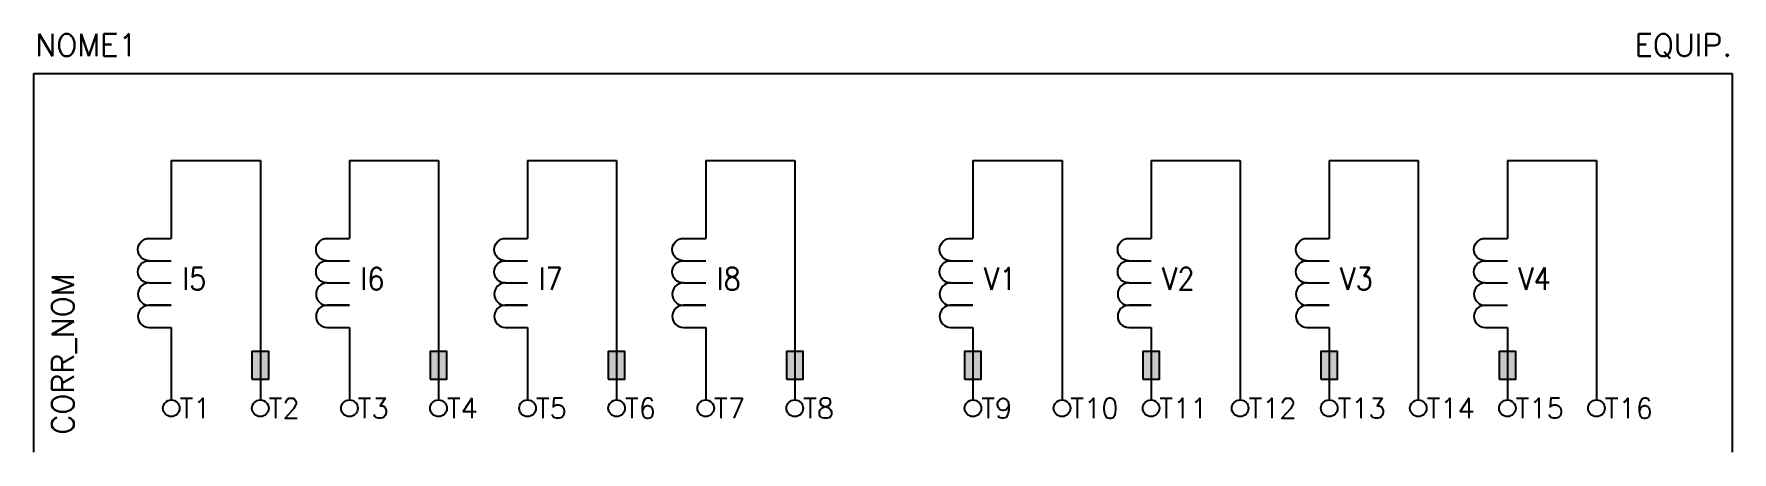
# Model space of a CAD drawing. Extents: x 392 to 545, y 200 to 237.
import ezdxf
from ezdxf.enums import TextEntityAlignment as Align

# ---------------------------------------------------------------- set-up
doc = ezdxf.new("R2010")
doc.units = 0
doc.header["$MEASUREMENT"] = 0
doc.layers.get('0').update_dxf_attribs({"linetype": 'CONTINUOUS'})
doc.styles.add('ROMANS', font='romans.shx')

# ---------------------------------------------------------------- blocks, each defined once
blk = doc.blocks.new('RETANG')
at = {"color": 0}
blk.add_lwpolyline([(2.5, 0), (2.5, 1.5), (0, 1.5), (0, 0)], close=True, dxfattribs=at)
blk.add_solid([(0, 0), (0, 1.5), (2.5, 0), (2.5, 1.5)], dxfattribs=at)

msp = doc.modelspace()

# ---------------------------------------------------------------- linework, layer by layer
at = {"color": 0}
for p, q in [((392.34, 233.9), (544.85, 233.9)), ((392.34, 199.9), (392.34, 233.9)), ((544.85, 233.9), (544.85, 199.9)), ((404.67, 226.08), (412.67, 226.08)), ((404.67, 226.08), (404.67, 219.08)), ((412.67, 226.08), (412.67, 204.58)), ((420.67, 226.08), (428.67, 226.08)), ((420.67, 226.08), (420.67, 219.08)), ((428.67, 226.08), (428.67, 204.58)), ((436.67, 226.08), (444.67, 226.08)), ((436.67, 226.08), (436.67, 219.08)), ((444.67, 226.08), (444.67, 204.58)), ((452.67, 226.08), (460.67, 226.08)), ((452.67, 226.08), (452.67, 219.08)), ((460.67, 226.08), (460.67, 204.58)), ((476.67, 226.08), (476.67, 219.08)), ((476.67, 226.08), (484.67, 226.08)), ((484.67, 226.08), (484.67, 204.58)), ((492.67, 226.08), (492.67, 219.08)), ((492.67, 226.08), (500.67, 226.08)), ((500.67, 226.08), (500.67, 204.58)), ((508.67, 226.08), (508.67, 219.08)), ((508.67, 226.08), (516.67, 226.08)), ((516.67, 226.08), (516.67, 204.58)), ((524.67, 226.08), (524.67, 219.08)), ((524.67, 226.08), (532.67, 226.08)), ((532.67, 226.08), (532.67, 204.58)), ((404.67, 211.08), (404.67, 204.58)), ((420.67, 211.08), (420.67, 204.58)), ((436.67, 211.08), (436.67, 204.58)), ((452.67, 211.08), (452.67, 204.58)), ((476.67, 211.08), (476.67, 204.58)), ((492.67, 211.08), (492.67, 204.58)), ((508.67, 211.08), (508.67, 204.58)), ((524.67, 211.08), (524.67, 204.58))]:
    msp.add_line(p, q, dxfattribs=at)
for p, q in [((402.67, 219.08), (404.67, 219.08)), ((418.67, 219.08), (420.67, 219.08)), ((434.67, 219.08), (436.67, 219.08)), ((450.67, 219.08), (452.67, 219.08)), ((474.67, 219.08), (476.67, 219.08)), ((490.67, 219.08), (492.67, 219.08)), ((506.67, 219.08), (508.67, 219.08)), ((522.67, 219.08), (524.67, 219.08)), ((402.67, 217.08), (404.67, 217.08)), ((418.67, 217.08), (420.67, 217.08)), ((434.67, 217.08), (436.67, 217.08)), ((450.67, 217.08), (452.67, 217.08)), ((474.67, 217.08), (476.67, 217.08)), ((490.67, 217.08), (492.67, 217.08)), ((506.67, 217.08), (508.67, 217.08)), ((522.67, 217.08), (524.67, 217.08)), ((402.67, 215.08), (404.67, 215.08)), ((402.67, 215.08), (404.67, 215.08)), ((418.67, 215.08), (420.67, 215.08)), ((418.67, 215.08), (420.67, 215.08)), ((434.67, 215.08), (436.67, 215.08)), ((434.67, 215.08), (436.67, 215.08)), ((450.67, 215.08), (452.67, 215.08)), ((450.67, 215.08), (452.67, 215.08)), ((474.67, 215.08), (476.67, 215.08)), ((474.67, 215.08), (476.67, 215.08)), ((490.67, 215.08), (492.67, 215.08)), ((490.67, 215.08), (492.67, 215.08)), ((506.67, 215.08), (508.67, 215.08)), ((506.67, 215.08), (508.67, 215.08)), ((522.67, 215.08), (524.67, 215.08)), ((522.67, 215.08), (524.67, 215.08)), ((404.67, 213.08), (402.67, 213.08)), ((402.67, 213.08), (404.67, 213.08)), ((418.67, 213.08), (420.67, 213.08)), ((420.67, 213.08), (418.67, 213.08)), ((434.67, 213.08), (436.67, 213.08)), ((436.67, 213.08), (434.67, 213.08)), ((450.67, 213.08), (452.67, 213.08)), ((452.67, 213.08), (450.67, 213.08)), ((474.67, 213.08), (476.67, 213.08)), ((476.67, 213.08), (474.67, 213.08)), ((492.67, 213.08), (490.67, 213.08)), ((490.67, 213.08), (492.67, 213.08)), ((508.67, 213.08), (506.67, 213.08)), ((506.67, 213.08), (508.67, 213.08)), ((522.67, 213.08), (524.67, 213.08)), ((522.67, 213.08), (524.67, 213.08)), ((402.67, 211.08), (404.67, 211.08)), ((418.67, 211.08), (420.67, 211.08)), ((434.67, 211.08), (436.67, 211.08)), ((450.67, 211.08), (452.67, 211.08)), ((474.67, 211.08), (476.67, 211.08)), ((490.67, 211.08), (492.67, 211.08)), ((506.67, 211.08), (508.67, 211.08)), ((522.67, 211.08), (524.67, 211.08))]:
    msp.add_line(p, q)
for points in [[(402.67, 217.08, -1), (402.67, 219.08), (404.67, 219.08)], [(418.67, 217.08, -1), (418.67, 219.08), (420.67, 219.08)], [(434.67, 217.08, -1), (434.67, 219.08), (436.67, 219.08)], [(450.67, 217.08, -1), (450.67, 219.08), (452.67, 219.08)], [(474.67, 217.08, -1), (474.67, 219.08), (476.67, 219.08)], [(490.67, 217.08, -1), (490.67, 219.08), (492.67, 219.08)], [(506.67, 217.08, -1), (506.67, 219.08), (508.67, 219.08)], [(522.67, 217.08, -1), (522.67, 219.08), (524.67, 219.08)], [(402.67, 215.08, -1), (402.67, 217.08), (404.67, 217.08)], [(418.67, 215.08, -1), (418.67, 217.08), (420.67, 217.08)], [(434.67, 215.08, -1), (434.67, 217.08), (436.67, 217.08)], [(450.67, 215.08, -1), (450.67, 217.08), (452.67, 217.08)], [(474.67, 215.08, -1), (474.67, 217.08), (476.67, 217.08)], [(490.67, 215.08, -1), (490.67, 217.08), (492.67, 217.08)], [(506.67, 215.08, -1), (506.67, 217.08), (508.67, 217.08)], [(522.67, 215.08, -1), (522.67, 217.08), (524.67, 217.08)], [(402.67, 213.08, 1), (402.67, 211.08), (404.67, 211.08)], [(418.67, 213.08, 1), (418.67, 211.08), (420.67, 211.08)], [(434.67, 213.08, 1), (434.67, 211.08), (436.67, 211.08)], [(450.67, 213.08, 1), (450.67, 211.08), (452.67, 211.08)], [(474.67, 213.08, 1), (474.67, 211.08), (476.67, 211.08)], [(490.67, 213.08, 1), (490.67, 211.08), (492.67, 211.08)], [(506.67, 213.08, 1), (506.67, 211.08), (508.67, 211.08)], [(522.67, 213.08, 1), (522.67, 211.08), (524.67, 211.08)]]:
    msp.add_lwpolyline(points, format="xyb")
for centre in [(404.67, 203.83), (412.67, 203.83), (420.67, 203.83), (428.67, 203.83), (436.67, 203.83), (444.67, 203.83), (452.67, 203.83), (460.67, 203.83), (476.67, 203.83), (484.67, 203.83), (492.67, 203.83), (500.67, 203.83), (508.67, 203.83), (516.67, 203.83), (524.67, 203.83), (532.67, 203.83)]:
    msp.add_circle(centre, 0.75, dxfattribs=at)
for centre in [(402.67, 214.08), (418.67, 214.08), (434.67, 214.08), (450.67, 214.08), (474.67, 214.08), (490.67, 214.08), (506.67, 214.08), (522.67, 214.08)]:
    msp.add_arc(centre, 1, 90, 270)

# ---------------------------------------------------------------- block references
at = {"rotation": 270}
for p in [(411.92, 208.93), (427.92, 208.93), (443.92, 208.93), (459.92, 208.93), (475.92, 208.93), (491.92, 208.93), (507.92, 208.93), (523.92, 208.93)]:
    msp.add_blockref('RETANG', p, dxfattribs=at)

# ---------------------------------------------------------------- texts
at = {"linetype": 'Continuous', "style": 'ROMANS', "width": 0.9}
for s, p in [('I5', (405.66, 215.46)), ('I6', (421.66, 215.46)), ('I7', (437.66, 215.46)), ('I8', (453.66, 215.46)), ('V1', (477.65, 215.46)), ('V2', (493.65, 215.46)), ('V3', (509.65, 215.46)), ('V4', (525.65, 215.46))]:
    msp.add_text(s, height=2, dxfattribs=at).set_placement(p, align=Align.MIDDLE_LEFT)
at = {"lineweight": -3, "style": 'ROMANS'}
msp.add_attdef('NOME1', text='', height=2, dxfattribs=at).set_placement((397.04, 236.44), align=Align.MIDDLE_CENTER)
msp.add_attdef('EQUIP.', text='', height=2, dxfattribs=at).set_placement((544.85, 236.44), align=Align.MIDDLE_RIGHT)
msp.add_attdef('CORR_NOM', text='', height=2, rotation=90, dxfattribs=at).set_placement((394.93, 201.46), align=Align.MIDDLE_LEFT)
for tag, text, p in [('T1', 'C1', (405.42, 203.83)), ('T2', 'C2', (413.42, 203.83)), ('T3', 'C3', (421.42, 203.83)), ('T4', 'C4', (429.42, 203.83)), ('T5', 'C5', (437.42, 203.83)), ('T6', 'C6', (445.42, 203.83)), ('T7', 'C7', (453.42, 203.83)), ('T8', 'C8', (461.42, 203.83)), ('T9', 'C9', (477.42, 203.83)), ('T10', 'C10', (485.42, 203.83)), ('T11', 'C11', (493.42, 203.83)), ('T12', 'C12', (501.42, 203.83)), ('T13', 'C12', (509.42, 203.83)), ('T14', 'C12', (517.42, 203.83)), ('T15', 'C12', (525.42, 203.83)), ('T16', 'C12', (533.42, 203.83))]:
    msp.add_attdef(tag, text=text, height=1.8, dxfattribs=at).set_placement(p, align=Align.MIDDLE_LEFT)

doc.saveas('drawing.dxf')
